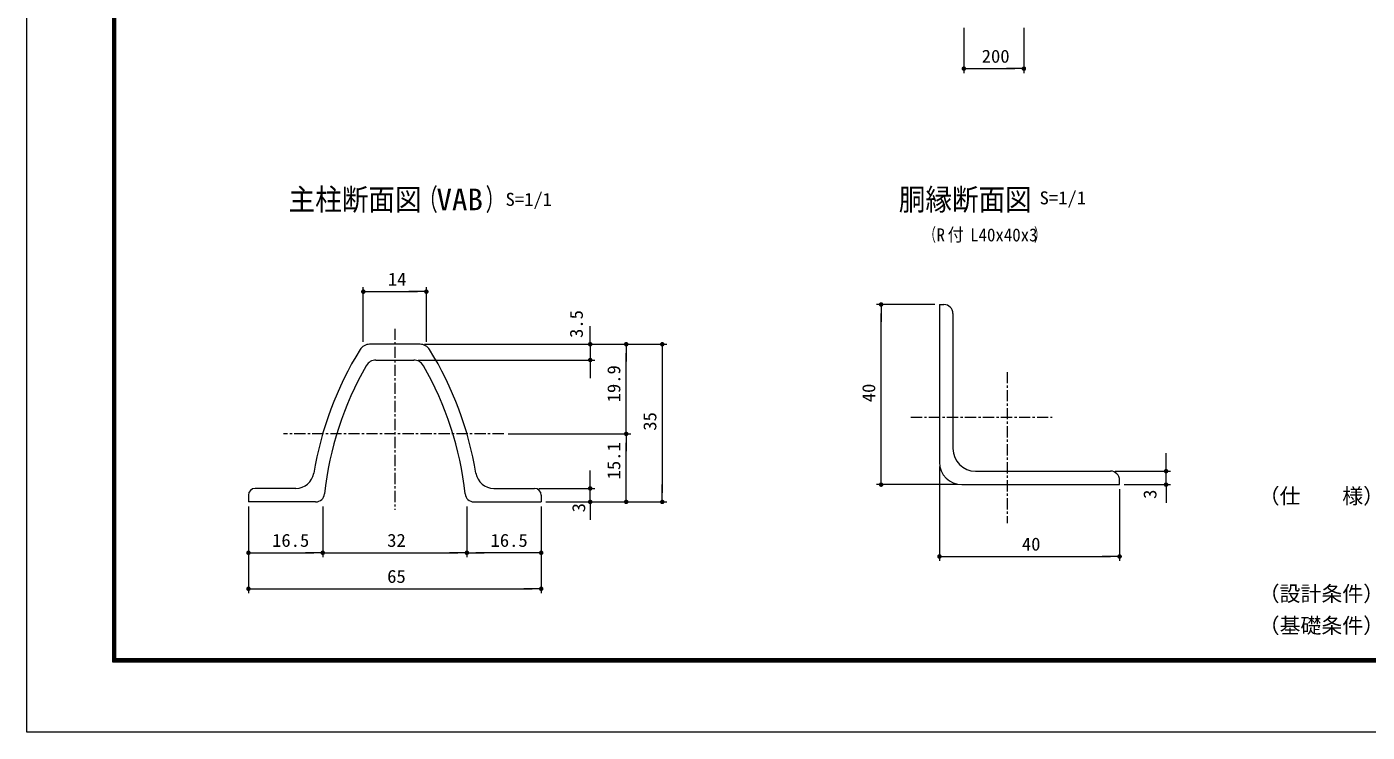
# Model space of a CAD drawing. Units: millimetres, scale not verified. Extents: x -4455 to 4455, y -3150 to 3150.
# Drawn here: x -4455 to 9, y -3150 to -801 of the extents above; entities that cross this region are included whole.
import ezdxf
from ezdxf.enums import TextEntityAlignment as Align

# ---------------------------------------------------------------- set-up
doc = ezdxf.new("R2010")
doc.units = ezdxf.units.MM
doc.header["$LTSCALE"] = 30
doc.linetypes.add('USER1', pattern=[2, 1.25, -0.25, 0.25, -0.25])
for name, color, linetype, lineweight in [('0-1_SUNPOU', 1, 'Continuous', 18), ('0-4_9断面', 1, 'Continuous', 18), ('0-6_5寸法', 1, 'Continuous', 18), ('0-D_D-TTL', 7, 'Continuous', 9)]:
    doc.layers.add(name, color=color, linetype=linetype, lineweight=lineweight)
doc.layers.add('0-E_D-TTL-TXT', color=7, linetype='Continuous')
doc.styles.add('ＭＳ ゴシック', font='')
doc.styles.get('ＭＳ ゴシック').set_extended_font_data('MS Gothic')

# ---------------------------------------------------------------- blocks, each defined once
blk = doc.blocks.new('M1')
at = {"layer": '0-1_SUNPOU'}
blk.add_line((-7.5, 0), (-57.86, 0), dxfattribs=at)
for points in [[(0, 0), (-7.5, 0), (-7.44, 0.94)], [(0, 0), (-7.44, -0.94), (-7.5, 0)], [(0, 0), (-7.44, 0.94), (-7.26, 1.87)], [(0, 0), (-7.26, -1.87), (-7.44, -0.94)], [(0, 0), (-7.26, 1.87), (-6.97, 2.76)], [(0, 0), (-6.97, -2.76), (-7.26, -1.87)], [(0, 0), (-6.97, 2.76), (-6.57, 3.61)], [(0, 0), (-6.57, -3.61), (-6.97, -2.76)], [(0, 0), (-6.57, 3.61), (-6.07, 4.41)], [(0, 0), (-6.07, -4.41), (-6.57, -3.61)], [(0, 0), (-6.07, 4.41), (-5.47, 5.13)], [(0, 0), (-5.47, -5.13), (-6.07, -4.41)], [(0, 0), (-5.47, 5.13), (-4.78, 5.78)], [(0, 0), (-4.78, -5.78), (-5.47, -5.13)], [(0, 0), (-4.78, 5.78), (-4.02, 6.33)], [(0, 0), (-4.02, -6.33), (-4.78, -5.78)], [(0, 0), (-4.02, 6.33), (-3.19, 6.79)], [(0, 0), (-3.19, -6.79), (-4.02, -6.33)], [(0, 0), (-3.19, 6.79), (-2.32, 7.13)], [(0, 0), (-2.32, -7.13), (-3.19, -6.79)], [(0, 0), (-2.32, 7.13), (-1.41, 7.37)], [(0, 0), (-1.41, -7.37), (-2.32, -7.13)], [(0, 0), (-1.41, 7.37), (-0.47, 7.49)], [(0, 0), (-0.47, -7.49), (-1.41, -7.37)], [(0, 0), (-0.47, 7.49), (0.47, 7.49)], [(0, 0), (0.47, -7.49), (-0.47, -7.49)], [(0, 0), (0.47, 7.49), (1.41, 7.37)], [(0, 0), (1.41, 7.37), (2.32, 7.13)], [(0, 0), (2.32, 7.13), (3.19, 6.79)], [(0, 0), (3.19, 6.79), (4.02, 6.33)], [(0, 0), (4.02, 6.33), (4.78, 5.78)], [(0, 0), (4.78, 5.78), (5.47, 5.13)], [(0, 0), (5.47, 5.13), (6.07, 4.41)], [(0, 0), (6.07, 4.41), (6.57, 3.61)], [(0, 0), (6.57, 3.61), (6.97, 2.76)], [(0, 0), (6.97, 2.76), (7.26, 1.87)], [(0, 0), (7.26, 1.87), (7.44, 0.94)], [(0, 0), (7.44, 0.94), (7.5, 0)], [(0, 0), (1.41, -7.37), (0.47, -7.49)], [(0, 0), (2.32, -7.13), (1.41, -7.37)], [(0, 0), (3.19, -6.79), (2.32, -7.13)], [(0, 0), (4.02, -6.33), (3.19, -6.79)], [(0, 0), (4.78, -5.78), (4.02, -6.33)], [(0, 0), (5.47, -5.13), (4.78, -5.78)], [(0, 0), (6.07, -4.41), (5.47, -5.13)], [(0, 0), (6.57, -3.61), (6.07, -4.41)], [(0, 0), (6.97, -2.76), (6.57, -3.61)], [(0, 0), (7.26, -1.87), (6.97, -2.76)], [(0, 0), (7.44, -0.94), (7.26, -1.87)], [(0, 0), (7.5, 0), (7.44, -0.94)]]:
    blk.add_solid(points, dxfattribs=at)

msp = doc.modelspace()

# ---------------------------------------------------------------- linework, layer by layer
at = {"layer": '0-4_9断面'}
for p, q in [((-3333.99, -1849.5), (-3333.99, -1667.86)), ((-3303.99, -1682.86), (-3153.99, -1682.86)), ((-3123.99, -1849.5), (-3123.99, -1667.86)), ((-1430.4, -1725.6), (-1624.6, -1725.6)), ((-1609.6, -2295.6), (-1609.6, -1755.6)), ((-2578.4, -1828.02), (-2578.4, -1798.02)), ((-3130.06, -1858.02), (-2443.4, -1858.02)), ((-3130.06, -1858.02), (-2323.4, -1858.02)), ((-3130.06, -1858.02), (-2563.4, -1858.02)), ((-2578.4, -1858.02), (-2578.4, -1910.52)), ((-3151.16, -1910.52), (-2563.4, -1910.52)), ((-2458.4, -2126.52), (-2458.4, -1888.02)), ((-2338.4, -1888.02), (-2338.4, -2353.02)), ((-2578.4, -1940.52), (-2578.4, -1970.52)), ((-2851.27, -2156.52), (-2443.4, -2156.52)), ((-2851.27, -2156.52), (-2443.4, -2156.52)), ((-2458.4, -2353.02), (-2458.4, -2186.52)), ((-660.64, -2250.6), (-660.64, -2220.6)), ((-1415.4, -2265.6), (-1415.4, -2579.79)), ((-2578.4, -2308.02), (-2578.4, -2278.02)), ((-830.4, -2280.6), (-645.64, -2280.6)), ((-660.64, -2325.6), (-660.64, -2280.6)), ((-2748.99, -2338.02), (-2563.4, -2338.02)), ((-2578.4, -2383.02), (-2578.4, -2338.02)), ((-1355.4, -2325.6), (-1624.6, -2325.6)), ((-815.4, -2340.6), (-815.4, -2579.79)), ((-800.4, -2325.6), (-645.64, -2325.6)), ((-660.64, -2355.6), (-660.64, -2385.6)), ((-3716.49, -2398.02), (-3716.49, -2687.35)), ((-3716.49, -2398.02), (-3716.49, -2567.35)), ((-3468.99, -2398.02), (-3468.99, -2567.35)), ((-3468.99, -2398.02), (-3468.99, -2567.35)), ((-2988.99, -2398.02), (-2988.99, -2567.35)), ((-2988.99, -2398.02), (-2988.99, -2567.35)), ((-2741.49, -2398.02), (-2741.49, -2567.35)), ((-2741.49, -2398.02), (-2741.49, -2687.35)), ((-2726.49, -2383.02), (-2323.4, -2383.02)), ((-2726.49, -2383.02), (-2443.4, -2383.02)), ((-2726.49, -2383.02), (-2563.4, -2383.02)), ((-2578.4, -2413.02), (-2578.4, -2443.02)), ((-3686.49, -2552.35), (-3498.99, -2552.35)), ((-3438.99, -2552.35), (-3018.99, -2552.35)), ((-2771.49, -2552.35), (-2958.99, -2552.35)), ((-1385.4, -2564.79), (-845.4, -2564.79)), ((-3686.49, -2672.35), (-2771.49, -2672.35))]:
    msp.add_line(p, q, dxfattribs=at)
at = {"layer": '0-4_9断面', "color": 7, "lineweight": 9}
for p, q in [((-1415.4, -1725.6), (-1415.4, -2250.6)), ((-1415.4, -1725.6), (-1400.4, -1725.6)), ((-1370.4, -1755.6), (-1370.4, -2205.6)), ((-3145.06, -1858.02), (-3312.93, -1858.02)), ((-3291.83, -1910.52), (-3166.16, -1910.52)), ((-1295.4, -2280.6), (-845.4, -2280.6)), ((-815.4, -2325.6), (-815.4, -2310.6)), ((-3716.49, -2360.52), (-3716.49, -2383.02)), ((-3558.18, -2338.02), (-3693.99, -2338.02)), ((-2899.8, -2338.02), (-2763.99, -2338.02)), ((-2741.49, -2360.52), (-2741.49, -2383.02)), ((-1340.4, -2325.6), (-815.4, -2325.6)), ((-3492.68, -2383.02), (-3716.49, -2383.02)), ((-2965.3, -2383.02), (-2741.49, -2383.02))]:
    msp.add_line(p, q, dxfattribs=at)
at = {"layer": '0-4_9断面', "linetype": 'USER1'}
for p, q in [((-3228.99, -1806.14), (-3228.99, -2409.59)), ((-1190.4, -1950.55), (-1190.4, -2454.4)), ((-1510.46, -2100.6), (-1039.77, -2100.6)), ((-2866.27, -2156.52), (-3599.89, -2156.52))]:
    msp.add_line(p, q, dxfattribs=at)
at = {"layer": '0-4_9断面', "color": 7, "lineweight": 9}
for centre, radius, start, end in [((-1400.4, -1755.6), 30, 0, 90), ((-3312.93, -1895.52), 37.5, 90, 148.30182), ((-3145.06, -1895.52), 37.5, 31.69818, 90), ((-2379.99, -2471.67), 1134, 148.30182, 170.6662), ((-3291.83, -1948.02), 37.5, 90, 150.13204), ((-3166.16, -1948.02), 37.5, 29.86796, 90), ((-4077.99, -2471.67), 1134, 9.3338, 31.69818), ((-2379.99, -2471.67), 1089, 150.13204, 173.91336), ((-4077.99, -2471.67), 1089, 6.08664, 29.86796), ((-1295.4, -2205.6), 75, 180, 270), ((-1340.4, -2250.6), 75, 180, 270), ((-3558.18, -2278.02), 60, 270, 350.6662), ((-2899.8, -2278.02), 60, 189.3338, 270), ((-845.4, -2310.6), 30, 0, 90), ((-3693.99, -2360.52), 22.5, 90, 180), ((-3492.68, -2353.02), 30, 270, 353.91336), ((-2965.3, -2353.02), 30, 186.08664, 270), ((-2763.99, -2360.52), 22.5, 0, 90)]:
    msp.add_arc(centre, radius, start, end, dxfattribs=at)
at = {"layer": '0-6_5寸法'}
for p, q in [((-1334.14, -804.58), (-1334.14, -955.16)), ((-1134.14, -804.58), (-1134.14, -955.16)), ((-1304.14, -940.16), (-1164.14, -940.16))]:
    msp.add_line(p, q, dxfattribs=at)
at = {"layer": '0-D_D-TTL', "color": 2, "lineweight": 18}
msp.add_lwpolyline([(-4454.56, 3150.45), (4455.14, 3150.45), (4455.14, -3149.97), (-4454.56, -3149.97)], close=True, dxfattribs=at)
at = {"layer": '0-D_D-TTL'}
for points in [[(-4168.18, 2917.11), (4168.75, 2917.11), (4168.75, -2916.62), (-4168.18, -2916.62)], [(-4165.53, 2914.45), (4166.1, 2914.45), (4166.1, -2913.97), (-4165.53, -2913.97)], [(-4162.87, 2911.8), (4163.45, 2911.8), (4163.45, -2911.32), (-4162.87, -2911.32)], [(-4160.22, 2909.15), (4160.8, 2909.15), (4160.8, -2908.67), (-4160.22, -2908.67)], [(-4157.57, 2906.5), (4158.15, 2906.5), (4158.15, -2906.02), (-4157.57, -2906.02)]]:
    msp.add_lwpolyline(points, close=True, dxfattribs=at)

# ---------------------------------------------------------------- block references
at = {"layer": '0-4_9断面'}
for p, rotation in [((-3333.99, -1682.86), 180), ((-1609.6, -1725.6), 90), ((-2578.4, -1858.02), 270), ((-2458.4, -1858.02), 90), ((-2338.4, -1858.02), 90), ((-2578.4, -1910.52), 90), ((-2458.4, -2156.52), 270), ((-2458.4, -2156.52), 90), ((-660.64, -2280.6), 270), ((-1609.6, -2325.6), 270), ((-2578.4, -2338.02), 270), ((-660.64, -2325.6), 90), ((-2458.4, -2383.02), 270), ((-2338.4, -2383.02), 270), ((-2578.4, -2383.02), 90), ((-3716.49, -2552.35), 180), ((-3468.99, -2552.35), 180), ((-2988.99, -2552.35), 180), ((-1415.4, -2564.79), 180), ((-3716.49, -2672.35), 180)]:
    msp.add_blockref('M1', p, dxfattribs=dict(at, rotation=rotation))
for p in [(-3123.99, -1682.86), (-3468.99, -2552.35), (-2988.99, -2552.35), (-2741.49, -2552.35), (-815.4, -2564.79), (-2741.49, -2672.35)]:
    msp.add_blockref('M1', p, dxfattribs=at)
at = {"layer": '0-6_5寸法', "rotation": 180}
msp.add_blockref('M1', (-1334.14, -940.16), dxfattribs=at)
at = {"layer": '0-6_5寸法'}
msp.add_blockref('M1', (-1134.14, -940.16), dxfattribs=at)

# ---------------------------------------------------------------- texts
at = {"layer": '0-4_9断面', "color": 7, "style": 'ＭＳ ゴシック'}
for s, height, width, p in [('主柱断面図', 72.14, 0.9, (-3582.94, -1433.5)), ('（     ）', 72.16, 0.65, (-3150.08, -1433.5)), ('胴縁断面図', 72.14, 0.9, (-1550.8, -1433.5)), ('VAB', 72.16, 1.05, (-3090.25, -1433.5))]:
    msp.add_text(s, height=height, dxfattribs=dict(at, width=width)).set_placement(p, align=Align.BOTTOM_LEFT)
at = {"layer": '0-4_9断面', "color": 3, "style": 'ＭＳ ゴシック'}
for s, width, p in [('S=1/1', 1.05, (-2860.4, -1410.1)), ('S=1/1', 1.05, (-1081.93, -1405.11)), ('（\u3000\u3000\u3000\u3000\u3000 \u3000\u3000\u3000）', 0.65, (-1465.51, -1527.78)), ('R   L40x40x3', 0.95, (-1424.95, -1528.5)), ('付', 0.9, (-1388.04, -1527.78)), ('14', 1.05, (-3252.24, -1676.18)), ('16.5', 1.05, (-3637.74, -2545.68)), ('32', 1.05, (-3254.49, -2545.68)), ('16.5', 1.05, (-2910.24, -2545.68)), ('40', 1.05, (-1140.9, -2558.11)), ('65', 1.05, (-3254.49, -2665.68))]:
    msp.add_text(s, height=43.33, dxfattribs=dict(at, width=width)).set_placement(p, align=Align.BOTTOM_LEFT)
at = {"layer": '0-4_9断面', "color": 3, "style": 'ＭＳ ゴシック', "width": 1.05}
for s, p in [('3.5', (-2589.89, -1837.03)), ('19.9', (-2465.07, -2051.52)), ('40', (-1616.28, -2051.1)), ('35', (-2345.07, -2146.02)), ('15.1', (-2465.07, -2308.02)), ('3', (-679.75, -2372.93)), ('3', (-2582.12, -2417.85))]:
    msp.add_text(s, height=43.33, rotation=90, dxfattribs=at).set_placement(p, align=Align.BOTTOM_LEFT)
at = {"layer": '0-6_5寸法', "color": 3, "style": 'ＭＳ ゴシック', "width": 1.05}
msp.add_text('200', height=43.33, dxfattribs=at).set_placement((-1274.64, -933.48), align=Align.BOTTOM_LEFT)
at = {"layer": '0-E_D-TTL-TXT', "style": 'ＭＳ ゴシック'}
for s, p in [('（仕\u3000\u3000様）主要部材：ポリエステル樹脂静電粉体塗装', (-352.33, -2404.28)), ('（設計条件）風荷重：昭和57年改正 建築基準法・同施行令に基づく風圧力に準拠。', (-352.33, -2729.52)), ('（基礎条件）長期許容地耐力98kN/m の場合。', (-352.33, -2835.59))]:
    msp.add_text(s, height=51.03, dxfattribs=at).set_placement(p, align=Align.BOTTOM_LEFT)

doc.saveas('drawing.dxf')
